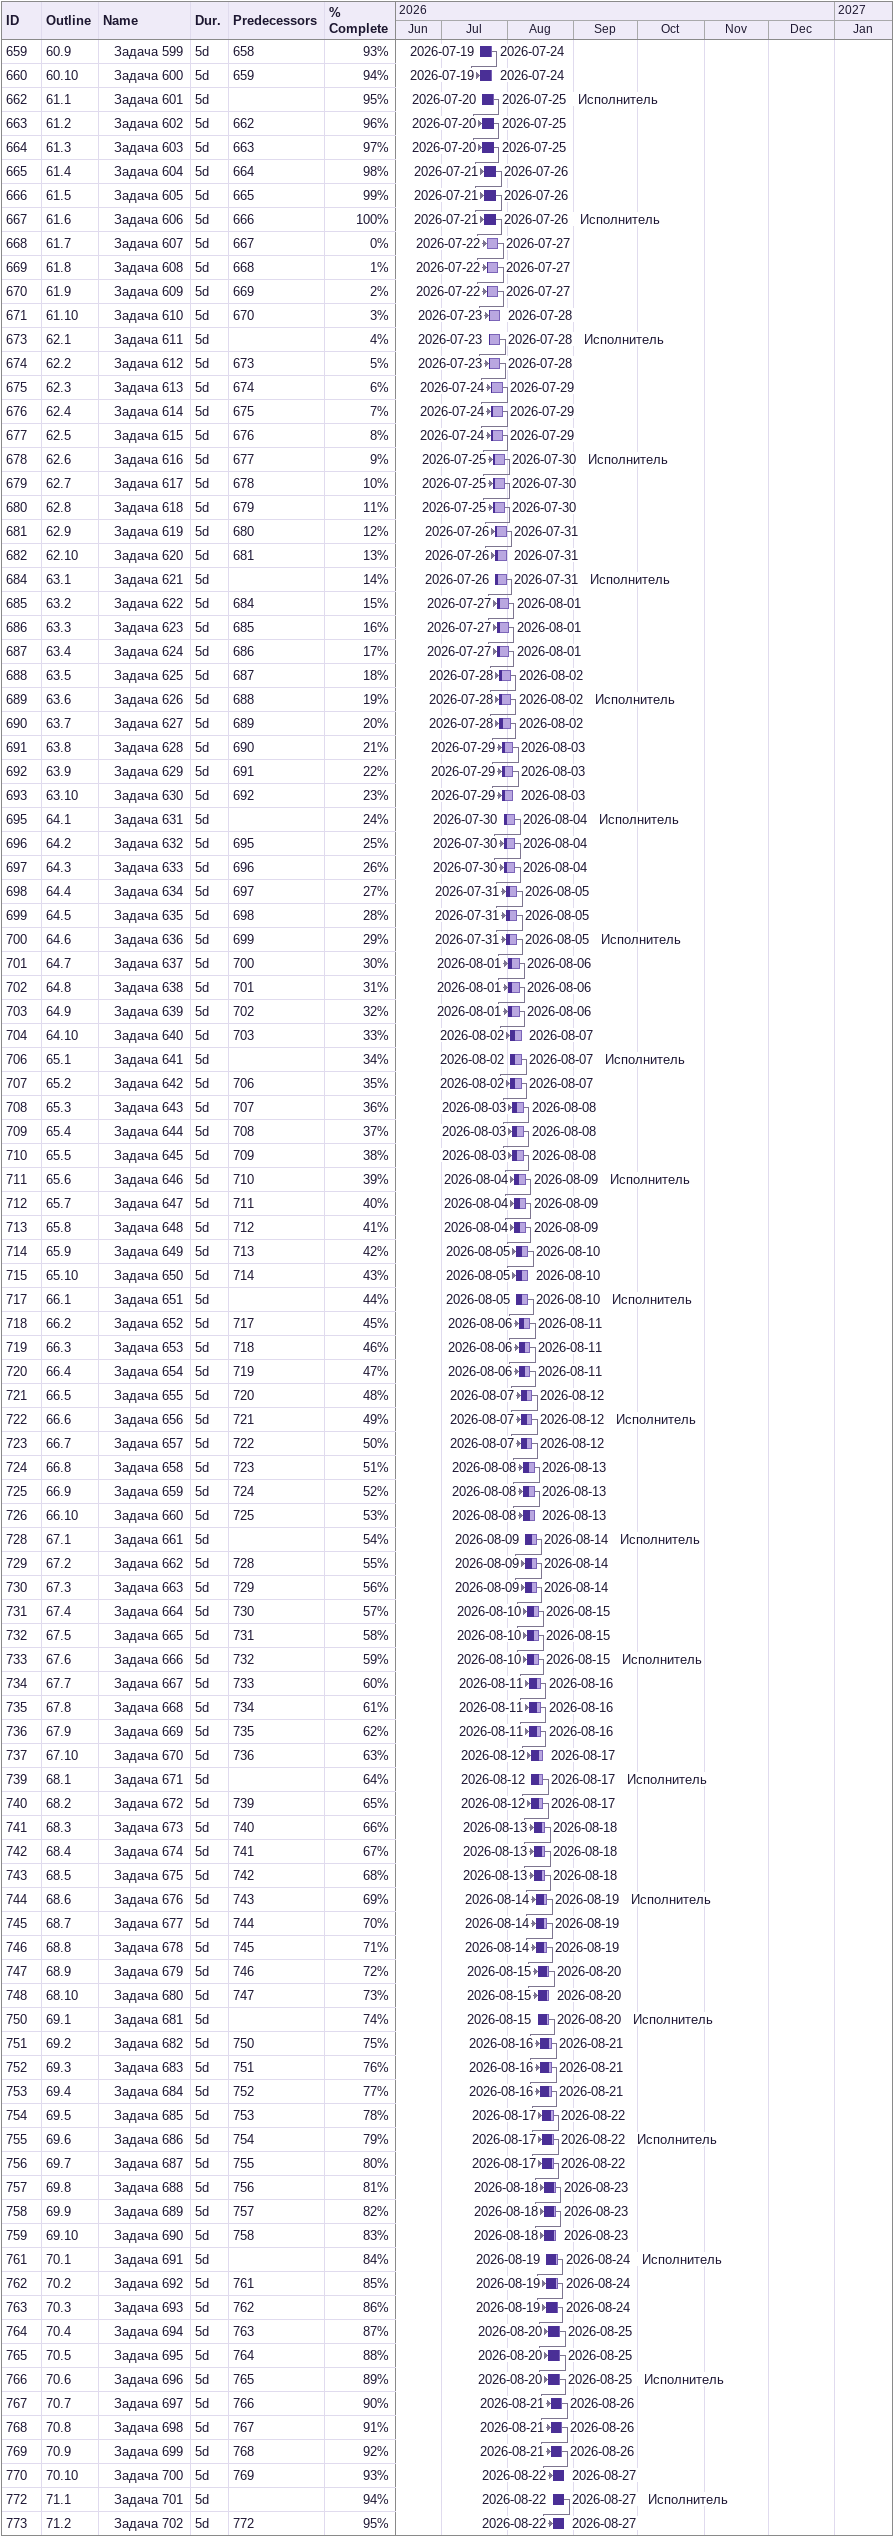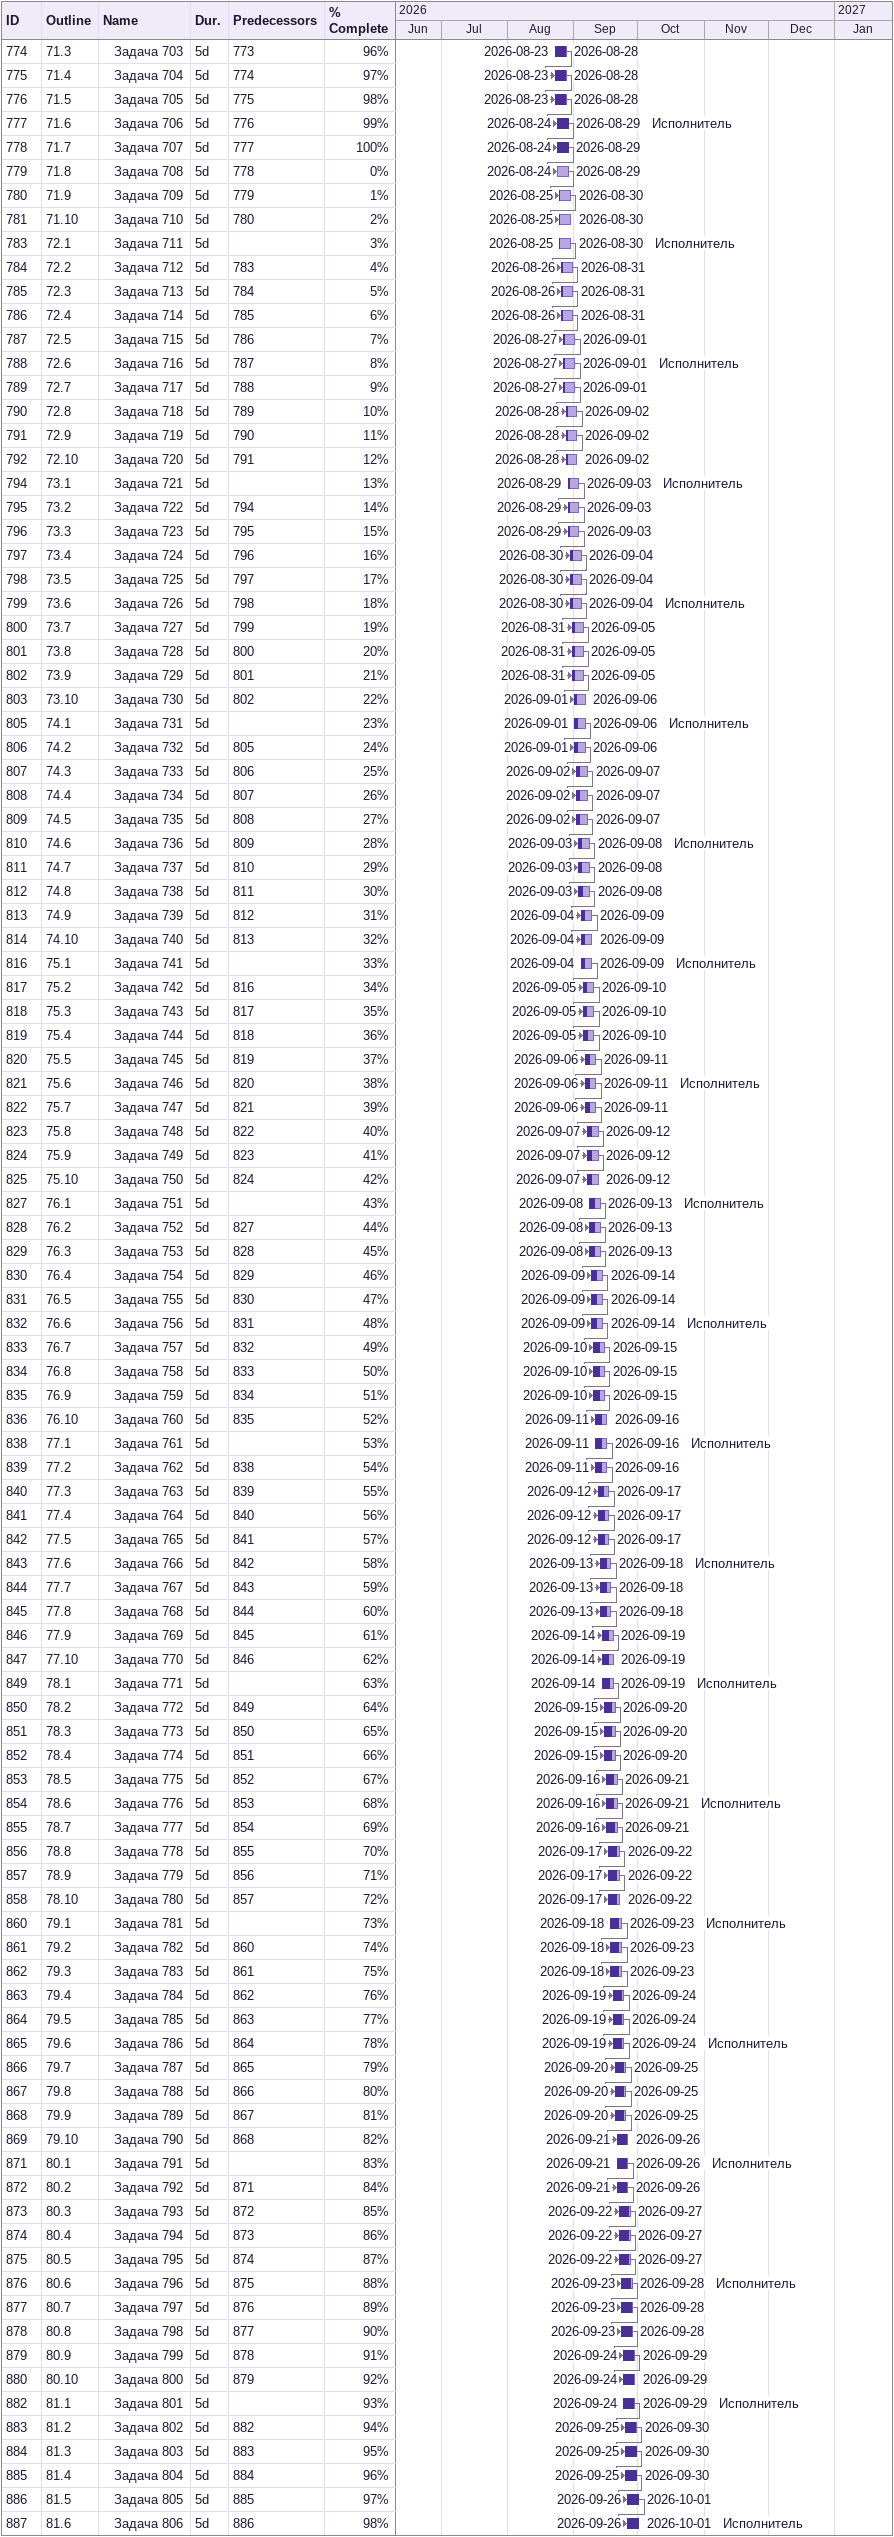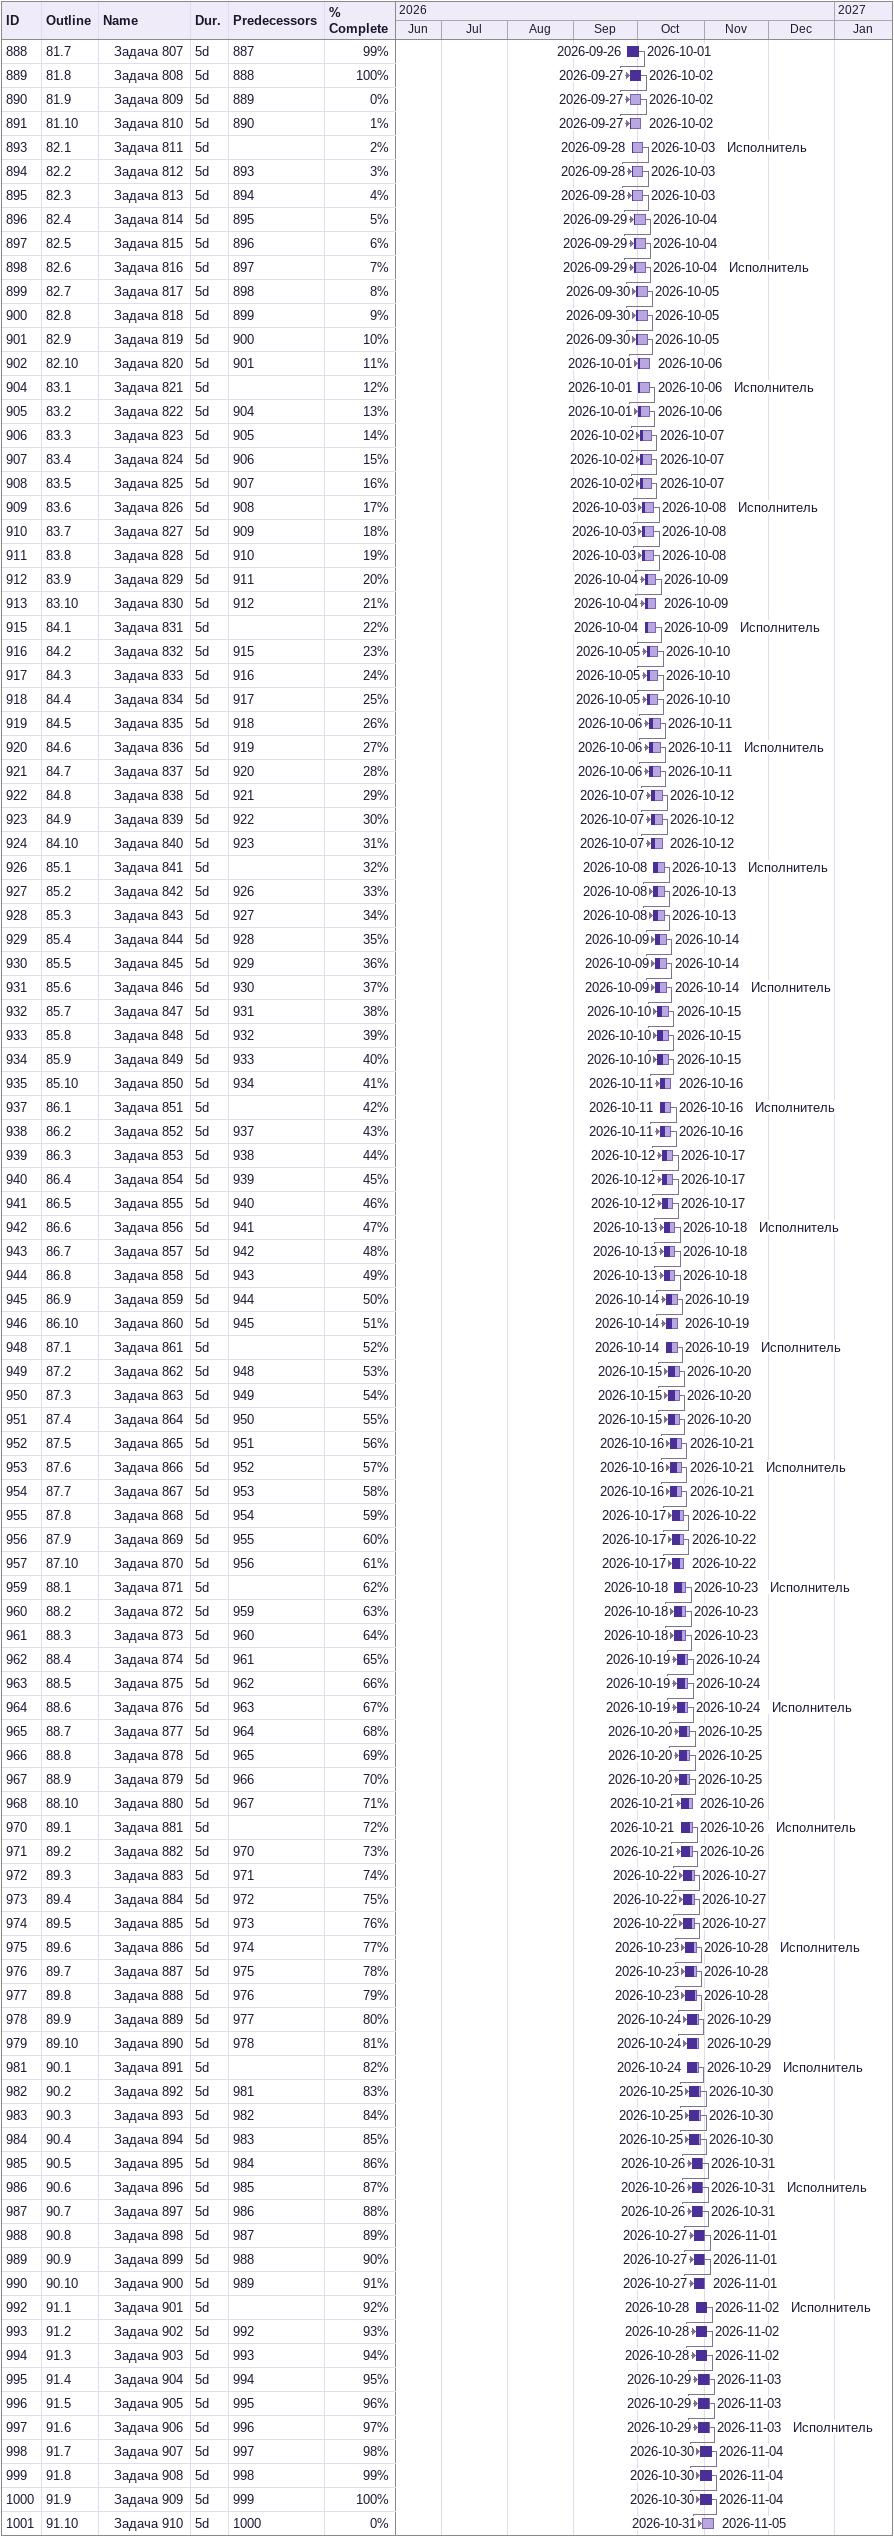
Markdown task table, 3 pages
| ID | WBS | Task | Duration | Start | Finish | Predecessors | Resources | % complete |
|---|---|---|---|---|---|---|---|---|
| 659 | 60.9 | Задача 599 | 5d | 2026-07-19 | 2026-07-24 | 658 |  | 93 |
| 660 | 60.10 | Задача 600 | 5d | 2026-07-19 | 2026-07-24 | 659 |  | 94 |
| 662 | 61.1 | Задача 601 | 5d | 2026-07-20 | 2026-07-25 |  | Исполнитель | 95 |
| 663 | 61.2 | Задача 602 | 5d | 2026-07-20 | 2026-07-25 | 662 |  | 96 |
| 664 | 61.3 | Задача 603 | 5d | 2026-07-20 | 2026-07-25 | 663 |  | 97 |
| 665 | 61.4 | Задача 604 | 5d | 2026-07-21 | 2026-07-26 | 664 |  | 98 |
| 666 | 61.5 | Задача 605 | 5d | 2026-07-21 | 2026-07-26 | 665 |  | 99 |
| 667 | 61.6 | Задача 606 | 5d | 2026-07-21 | 2026-07-26 | 666 | Исполнитель | 100 |
| 668 | 61.7 | Задача 607 | 5d | 2026-07-22 | 2026-07-27 | 667 |  | 0 |
| 669 | 61.8 | Задача 608 | 5d | 2026-07-22 | 2026-07-27 | 668 |  | 1 |
| 670 | 61.9 | Задача 609 | 5d | 2026-07-22 | 2026-07-27 | 669 |  | 2 |
| 671 | 61.10 | Задача 610 | 5d | 2026-07-23 | 2026-07-28 | 670 |  | 3 |
| 673 | 62.1 | Задача 611 | 5d | 2026-07-23 | 2026-07-28 |  | Исполнитель | 4 |
| 674 | 62.2 | Задача 612 | 5d | 2026-07-23 | 2026-07-28 | 673 |  | 5 |
| 675 | 62.3 | Задача 613 | 5d | 2026-07-24 | 2026-07-29 | 674 |  | 6 |
| 676 | 62.4 | Задача 614 | 5d | 2026-07-24 | 2026-07-29 | 675 |  | 7 |
| 677 | 62.5 | Задача 615 | 5d | 2026-07-24 | 2026-07-29 | 676 |  | 8 |
| 678 | 62.6 | Задача 616 | 5d | 2026-07-25 | 2026-07-30 | 677 | Исполнитель | 9 |
| 679 | 62.7 | Задача 617 | 5d | 2026-07-25 | 2026-07-30 | 678 |  | 10 |
| 680 | 62.8 | Задача 618 | 5d | 2026-07-25 | 2026-07-30 | 679 |  | 11 |
| 681 | 62.9 | Задача 619 | 5d | 2026-07-26 | 2026-07-31 | 680 |  | 12 |
| 682 | 62.10 | Задача 620 | 5d | 2026-07-26 | 2026-07-31 | 681 |  | 13 |
| 684 | 63.1 | Задача 621 | 5d | 2026-07-26 | 2026-07-31 |  | Исполнитель | 14 |
| 685 | 63.2 | Задача 622 | 5d | 2026-07-27 | 2026-08-01 | 684 |  | 15 |
| 686 | 63.3 | Задача 623 | 5d | 2026-07-27 | 2026-08-01 | 685 |  | 16 |
| 687 | 63.4 | Задача 624 | 5d | 2026-07-27 | 2026-08-01 | 686 |  | 17 |
| 688 | 63.5 | Задача 625 | 5d | 2026-07-28 | 2026-08-02 | 687 |  | 18 |
| 689 | 63.6 | Задача 626 | 5d | 2026-07-28 | 2026-08-02 | 688 | Исполнитель | 19 |
| 690 | 63.7 | Задача 627 | 5d | 2026-07-28 | 2026-08-02 | 689 |  | 20 |
| 691 | 63.8 | Задача 628 | 5d | 2026-07-29 | 2026-08-03 | 690 |  | 21 |
| 692 | 63.9 | Задача 629 | 5d | 2026-07-29 | 2026-08-03 | 691 |  | 22 |
| 693 | 63.10 | Задача 630 | 5d | 2026-07-29 | 2026-08-03 | 692 |  | 23 |
| 695 | 64.1 | Задача 631 | 5d | 2026-07-30 | 2026-08-04 |  | Исполнитель | 24 |
| 696 | 64.2 | Задача 632 | 5d | 2026-07-30 | 2026-08-04 | 695 |  | 25 |
| 697 | 64.3 | Задача 633 | 5d | 2026-07-30 | 2026-08-04 | 696 |  | 26 |
| 698 | 64.4 | Задача 634 | 5d | 2026-07-31 | 2026-08-05 | 697 |  | 27 |
| 699 | 64.5 | Задача 635 | 5d | 2026-07-31 | 2026-08-05 | 698 |  | 28 |
| 700 | 64.6 | Задача 636 | 5d | 2026-07-31 | 2026-08-05 | 699 | Исполнитель | 29 |
| 701 | 64.7 | Задача 637 | 5d | 2026-08-01 | 2026-08-06 | 700 |  | 30 |
| 702 | 64.8 | Задача 638 | 5d | 2026-08-01 | 2026-08-06 | 701 |  | 31 |
| 703 | 64.9 | Задача 639 | 5d | 2026-08-01 | 2026-08-06 | 702 |  | 32 |
| 704 | 64.10 | Задача 640 | 5d | 2026-08-02 | 2026-08-07 | 703 |  | 33 |
| 706 | 65.1 | Задача 641 | 5d | 2026-08-02 | 2026-08-07 |  | Исполнитель | 34 |
| 707 | 65.2 | Задача 642 | 5d | 2026-08-02 | 2026-08-07 | 706 |  | 35 |
| 708 | 65.3 | Задача 643 | 5d | 2026-08-03 | 2026-08-08 | 707 |  | 36 |
| 709 | 65.4 | Задача 644 | 5d | 2026-08-03 | 2026-08-08 | 708 |  | 37 |
| 710 | 65.5 | Задача 645 | 5d | 2026-08-03 | 2026-08-08 | 709 |  | 38 |
| 711 | 65.6 | Задача 646 | 5d | 2026-08-04 | 2026-08-09 | 710 | Исполнитель | 39 |
| 712 | 65.7 | Задача 647 | 5d | 2026-08-04 | 2026-08-09 | 711 |  | 40 |
| 713 | 65.8 | Задача 648 | 5d | 2026-08-04 | 2026-08-09 | 712 |  | 41 |
| 714 | 65.9 | Задача 649 | 5d | 2026-08-05 | 2026-08-10 | 713 |  | 42 |
| 715 | 65.10 | Задача 650 | 5d | 2026-08-05 | 2026-08-10 | 714 |  | 43 |
| 717 | 66.1 | Задача 651 | 5d | 2026-08-05 | 2026-08-10 |  | Исполнитель | 44 |
| 718 | 66.2 | Задача 652 | 5d | 2026-08-06 | 2026-08-11 | 717 |  | 45 |
| 719 | 66.3 | Задача 653 | 5d | 2026-08-06 | 2026-08-11 | 718 |  | 46 |
| 720 | 66.4 | Задача 654 | 5d | 2026-08-06 | 2026-08-11 | 719 |  | 47 |
| 721 | 66.5 | Задача 655 | 5d | 2026-08-07 | 2026-08-12 | 720 |  | 48 |
| 722 | 66.6 | Задача 656 | 5d | 2026-08-07 | 2026-08-12 | 721 | Исполнитель | 49 |
| 723 | 66.7 | Задача 657 | 5d | 2026-08-07 | 2026-08-12 | 722 |  | 50 |
| 724 | 66.8 | Задача 658 | 5d | 2026-08-08 | 2026-08-13 | 723 |  | 51 |
| 725 | 66.9 | Задача 659 | 5d | 2026-08-08 | 2026-08-13 | 724 |  | 52 |
| 726 | 66.10 | Задача 660 | 5d | 2026-08-08 | 2026-08-13 | 725 |  | 53 |
| 728 | 67.1 | Задача 661 | 5d | 2026-08-09 | 2026-08-14 |  | Исполнитель | 54 |
| 729 | 67.2 | Задача 662 | 5d | 2026-08-09 | 2026-08-14 | 728 |  | 55 |
| 730 | 67.3 | Задача 663 | 5d | 2026-08-09 | 2026-08-14 | 729 |  | 56 |
| 731 | 67.4 | Задача 664 | 5d | 2026-08-10 | 2026-08-15 | 730 |  | 57 |
| 732 | 67.5 | Задача 665 | 5d | 2026-08-10 | 2026-08-15 | 731 |  | 58 |
| 733 | 67.6 | Задача 666 | 5d | 2026-08-10 | 2026-08-15 | 732 | Исполнитель | 59 |
| 734 | 67.7 | Задача 667 | 5d | 2026-08-11 | 2026-08-16 | 733 |  | 60 |
| 735 | 67.8 | Задача 668 | 5d | 2026-08-11 | 2026-08-16 | 734 |  | 61 |
| 736 | 67.9 | Задача 669 | 5d | 2026-08-11 | 2026-08-16 | 735 |  | 62 |
| 737 | 67.10 | Задача 670 | 5d | 2026-08-12 | 2026-08-17 | 736 |  | 63 |
| 739 | 68.1 | Задача 671 | 5d | 2026-08-12 | 2026-08-17 |  | Исполнитель | 64 |
| 740 | 68.2 | Задача 672 | 5d | 2026-08-12 | 2026-08-17 | 739 |  | 65 |
| 741 | 68.3 | Задача 673 | 5d | 2026-08-13 | 2026-08-18 | 740 |  | 66 |
| 742 | 68.4 | Задача 674 | 5d | 2026-08-13 | 2026-08-18 | 741 |  | 67 |
| 743 | 68.5 | Задача 675 | 5d | 2026-08-13 | 2026-08-18 | 742 |  | 68 |
| 744 | 68.6 | Задача 676 | 5d | 2026-08-14 | 2026-08-19 | 743 | Исполнитель | 69 |
| 745 | 68.7 | Задача 677 | 5d | 2026-08-14 | 2026-08-19 | 744 |  | 70 |
| 746 | 68.8 | Задача 678 | 5d | 2026-08-14 | 2026-08-19 | 745 |  | 71 |
| 747 | 68.9 | Задача 679 | 5d | 2026-08-15 | 2026-08-20 | 746 |  | 72 |
| 748 | 68.10 | Задача 680 | 5d | 2026-08-15 | 2026-08-20 | 747 |  | 73 |
| 750 | 69.1 | Задача 681 | 5d | 2026-08-15 | 2026-08-20 |  | Исполнитель | 74 |
| 751 | 69.2 | Задача 682 | 5d | 2026-08-16 | 2026-08-21 | 750 |  | 75 |
| 752 | 69.3 | Задача 683 | 5d | 2026-08-16 | 2026-08-21 | 751 |  | 76 |
| 753 | 69.4 | Задача 684 | 5d | 2026-08-16 | 2026-08-21 | 752 |  | 77 |
| 754 | 69.5 | Задача 685 | 5d | 2026-08-17 | 2026-08-22 | 753 |  | 78 |
| 755 | 69.6 | Задача 686 | 5d | 2026-08-17 | 2026-08-22 | 754 | Исполнитель | 79 |
| 756 | 69.7 | Задача 687 | 5d | 2026-08-17 | 2026-08-22 | 755 |  | 80 |
| 757 | 69.8 | Задача 688 | 5d | 2026-08-18 | 2026-08-23 | 756 |  | 81 |
| 758 | 69.9 | Задача 689 | 5d | 2026-08-18 | 2026-08-23 | 757 |  | 82 |
| 759 | 69.10 | Задача 690 | 5d | 2026-08-18 | 2026-08-23 | 758 |  | 83 |
| 761 | 70.1 | Задача 691 | 5d | 2026-08-19 | 2026-08-24 |  | Исполнитель | 84 |
| 762 | 70.2 | Задача 692 | 5d | 2026-08-19 | 2026-08-24 | 761 |  | 85 |
| 763 | 70.3 | Задача 693 | 5d | 2026-08-19 | 2026-08-24 | 762 |  | 86 |
| 764 | 70.4 | Задача 694 | 5d | 2026-08-20 | 2026-08-25 | 763 |  | 87 |
| 765 | 70.5 | Задача 695 | 5d | 2026-08-20 | 2026-08-25 | 764 |  | 88 |
| 766 | 70.6 | Задача 696 | 5d | 2026-08-20 | 2026-08-25 | 765 | Исполнитель | 89 |
| 767 | 70.7 | Задача 697 | 5d | 2026-08-21 | 2026-08-26 | 766 |  | 90 |
| 768 | 70.8 | Задача 698 | 5d | 2026-08-21 | 2026-08-26 | 767 |  | 91 |
| 769 | 70.9 | Задача 699 | 5d | 2026-08-21 | 2026-08-26 | 768 |  | 92 |
| 770 | 70.10 | Задача 700 | 5d | 2026-08-22 | 2026-08-27 | 769 |  | 93 |
| 772 | 71.1 | Задача 701 | 5d | 2026-08-22 | 2026-08-27 |  | Исполнитель | 94 |
| 773 | 71.2 | Задача 702 | 5d | 2026-08-22 | 2026-08-27 | 772 |  | 95 |
| 774 | 71.3 | Задача 703 | 5d | 2026-08-23 | 2026-08-28 | 773 |  | 96 |
| 775 | 71.4 | Задача 704 | 5d | 2026-08-23 | 2026-08-28 | 774 |  | 97 |
| 776 | 71.5 | Задача 705 | 5d | 2026-08-23 | 2026-08-28 | 775 |  | 98 |
| 777 | 71.6 | Задача 706 | 5d | 2026-08-24 | 2026-08-29 | 776 | Исполнитель | 99 |
| 778 | 71.7 | Задача 707 | 5d | 2026-08-24 | 2026-08-29 | 777 |  | 100 |
| 779 | 71.8 | Задача 708 | 5d | 2026-08-24 | 2026-08-29 | 778 |  | 0 |
| 780 | 71.9 | Задача 709 | 5d | 2026-08-25 | 2026-08-30 | 779 |  | 1 |
| 781 | 71.10 | Задача 710 | 5d | 2026-08-25 | 2026-08-30 | 780 |  | 2 |
| 783 | 72.1 | Задача 711 | 5d | 2026-08-25 | 2026-08-30 |  | Исполнитель | 3 |
| 784 | 72.2 | Задача 712 | 5d | 2026-08-26 | 2026-08-31 | 783 |  | 4 |
| 785 | 72.3 | Задача 713 | 5d | 2026-08-26 | 2026-08-31 | 784 |  | 5 |
| 786 | 72.4 | Задача 714 | 5d | 2026-08-26 | 2026-08-31 | 785 |  | 6 |
| 787 | 72.5 | Задача 715 | 5d | 2026-08-27 | 2026-09-01 | 786 |  | 7 |
| 788 | 72.6 | Задача 716 | 5d | 2026-08-27 | 2026-09-01 | 787 | Исполнитель | 8 |
| 789 | 72.7 | Задача 717 | 5d | 2026-08-27 | 2026-09-01 | 788 |  | 9 |
| 790 | 72.8 | Задача 718 | 5d | 2026-08-28 | 2026-09-02 | 789 |  | 10 |
| 791 | 72.9 | Задача 719 | 5d | 2026-08-28 | 2026-09-02 | 790 |  | 11 |
| 792 | 72.10 | Задача 720 | 5d | 2026-08-28 | 2026-09-02 | 791 |  | 12 |
| 794 | 73.1 | Задача 721 | 5d | 2026-08-29 | 2026-09-03 |  | Исполнитель | 13 |
| 795 | 73.2 | Задача 722 | 5d | 2026-08-29 | 2026-09-03 | 794 |  | 14 |
| 796 | 73.3 | Задача 723 | 5d | 2026-08-29 | 2026-09-03 | 795 |  | 15 |
| 797 | 73.4 | Задача 724 | 5d | 2026-08-30 | 2026-09-04 | 796 |  | 16 |
| 798 | 73.5 | Задача 725 | 5d | 2026-08-30 | 2026-09-04 | 797 |  | 17 |
| 799 | 73.6 | Задача 726 | 5d | 2026-08-30 | 2026-09-04 | 798 | Исполнитель | 18 |
| 800 | 73.7 | Задача 727 | 5d | 2026-08-31 | 2026-09-05 | 799 |  | 19 |
| 801 | 73.8 | Задача 728 | 5d | 2026-08-31 | 2026-09-05 | 800 |  | 20 |
| 802 | 73.9 | Задача 729 | 5d | 2026-08-31 | 2026-09-05 | 801 |  | 21 |
| 803 | 73.10 | Задача 730 | 5d | 2026-09-01 | 2026-09-06 | 802 |  | 22 |
| 805 | 74.1 | Задача 731 | 5d | 2026-09-01 | 2026-09-06 |  | Исполнитель | 23 |
| 806 | 74.2 | Задача 732 | 5d | 2026-09-01 | 2026-09-06 | 805 |  | 24 |
| 807 | 74.3 | Задача 733 | 5d | 2026-09-02 | 2026-09-07 | 806 |  | 25 |
| 808 | 74.4 | Задача 734 | 5d | 2026-09-02 | 2026-09-07 | 807 |  | 26 |
| 809 | 74.5 | Задача 735 | 5d | 2026-09-02 | 2026-09-07 | 808 |  | 27 |
| 810 | 74.6 | Задача 736 | 5d | 2026-09-03 | 2026-09-08 | 809 | Исполнитель | 28 |
| 811 | 74.7 | Задача 737 | 5d | 2026-09-03 | 2026-09-08 | 810 |  | 29 |
| 812 | 74.8 | Задача 738 | 5d | 2026-09-03 | 2026-09-08 | 811 |  | 30 |
| 813 | 74.9 | Задача 739 | 5d | 2026-09-04 | 2026-09-09 | 812 |  | 31 |
| 814 | 74.10 | Задача 740 | 5d | 2026-09-04 | 2026-09-09 | 813 |  | 32 |
| 816 | 75.1 | Задача 741 | 5d | 2026-09-04 | 2026-09-09 |  | Исполнитель | 33 |
| 817 | 75.2 | Задача 742 | 5d | 2026-09-05 | 2026-09-10 | 816 |  | 34 |
| 818 | 75.3 | Задача 743 | 5d | 2026-09-05 | 2026-09-10 | 817 |  | 35 |
| 819 | 75.4 | Задача 744 | 5d | 2026-09-05 | 2026-09-10 | 818 |  | 36 |
| 820 | 75.5 | Задача 745 | 5d | 2026-09-06 | 2026-09-11 | 819 |  | 37 |
| 821 | 75.6 | Задача 746 | 5d | 2026-09-06 | 2026-09-11 | 820 | Исполнитель | 38 |
| 822 | 75.7 | Задача 747 | 5d | 2026-09-06 | 2026-09-11 | 821 |  | 39 |
| 823 | 75.8 | Задача 748 | 5d | 2026-09-07 | 2026-09-12 | 822 |  | 40 |
| 824 | 75.9 | Задача 749 | 5d | 2026-09-07 | 2026-09-12 | 823 |  | 41 |
| 825 | 75.10 | Задача 750 | 5d | 2026-09-07 | 2026-09-12 | 824 |  | 42 |
| 827 | 76.1 | Задача 751 | 5d | 2026-09-08 | 2026-09-13 |  | Исполнитель | 43 |
| 828 | 76.2 | Задача 752 | 5d | 2026-09-08 | 2026-09-13 | 827 |  | 44 |
| 829 | 76.3 | Задача 753 | 5d | 2026-09-08 | 2026-09-13 | 828 |  | 45 |
| 830 | 76.4 | Задача 754 | 5d | 2026-09-09 | 2026-09-14 | 829 |  | 46 |
| 831 | 76.5 | Задача 755 | 5d | 2026-09-09 | 2026-09-14 | 830 |  | 47 |
| 832 | 76.6 | Задача 756 | 5d | 2026-09-09 | 2026-09-14 | 831 | Исполнитель | 48 |
| 833 | 76.7 | Задача 757 | 5d | 2026-09-10 | 2026-09-15 | 832 |  | 49 |
| 834 | 76.8 | Задача 758 | 5d | 2026-09-10 | 2026-09-15 | 833 |  | 50 |
| 835 | 76.9 | Задача 759 | 5d | 2026-09-10 | 2026-09-15 | 834 |  | 51 |
| 836 | 76.10 | Задача 760 | 5d | 2026-09-11 | 2026-09-16 | 835 |  | 52 |
| 838 | 77.1 | Задача 761 | 5d | 2026-09-11 | 2026-09-16 |  | Исполнитель | 53 |
| 839 | 77.2 | Задача 762 | 5d | 2026-09-11 | 2026-09-16 | 838 |  | 54 |
| 840 | 77.3 | Задача 763 | 5d | 2026-09-12 | 2026-09-17 | 839 |  | 55 |
| 841 | 77.4 | Задача 764 | 5d | 2026-09-12 | 2026-09-17 | 840 |  | 56 |
| 842 | 77.5 | Задача 765 | 5d | 2026-09-12 | 2026-09-17 | 841 |  | 57 |
| 843 | 77.6 | Задача 766 | 5d | 2026-09-13 | 2026-09-18 | 842 | Исполнитель | 58 |
| 844 | 77.7 | Задача 767 | 5d | 2026-09-13 | 2026-09-18 | 843 |  | 59 |
| 845 | 77.8 | Задача 768 | 5d | 2026-09-13 | 2026-09-18 | 844 |  | 60 |
| 846 | 77.9 | Задача 769 | 5d | 2026-09-14 | 2026-09-19 | 845 |  | 61 |
| 847 | 77.10 | Задача 770 | 5d | 2026-09-14 | 2026-09-19 | 846 |  | 62 |
| 849 | 78.1 | Задача 771 | 5d | 2026-09-14 | 2026-09-19 |  | Исполнитель | 63 |
| 850 | 78.2 | Задача 772 | 5d | 2026-09-15 | 2026-09-20 | 849 |  | 64 |
| 851 | 78.3 | Задача 773 | 5d | 2026-09-15 | 2026-09-20 | 850 |  | 65 |
| 852 | 78.4 | Задача 774 | 5d | 2026-09-15 | 2026-09-20 | 851 |  | 66 |
| 853 | 78.5 | Задача 775 | 5d | 2026-09-16 | 2026-09-21 | 852 |  | 67 |
| 854 | 78.6 | Задача 776 | 5d | 2026-09-16 | 2026-09-21 | 853 | Исполнитель | 68 |
| 855 | 78.7 | Задача 777 | 5d | 2026-09-16 | 2026-09-21 | 854 |  | 69 |
| 856 | 78.8 | Задача 778 | 5d | 2026-09-17 | 2026-09-22 | 855 |  | 70 |
| 857 | 78.9 | Задача 779 | 5d | 2026-09-17 | 2026-09-22 | 856 |  | 71 |
| 858 | 78.10 | Задача 780 | 5d | 2026-09-17 | 2026-09-22 | 857 |  | 72 |
| 860 | 79.1 | Задача 781 | 5d | 2026-09-18 | 2026-09-23 |  | Исполнитель | 73 |
| 861 | 79.2 | Задача 782 | 5d | 2026-09-18 | 2026-09-23 | 860 |  | 74 |
| 862 | 79.3 | Задача 783 | 5d | 2026-09-18 | 2026-09-23 | 861 |  | 75 |
| 863 | 79.4 | Задача 784 | 5d | 2026-09-19 | 2026-09-24 | 862 |  | 76 |
| 864 | 79.5 | Задача 785 | 5d | 2026-09-19 | 2026-09-24 | 863 |  | 77 |
| 865 | 79.6 | Задача 786 | 5d | 2026-09-19 | 2026-09-24 | 864 | Исполнитель | 78 |
| 866 | 79.7 | Задача 787 | 5d | 2026-09-20 | 2026-09-25 | 865 |  | 79 |
| 867 | 79.8 | Задача 788 | 5d | 2026-09-20 | 2026-09-25 | 866 |  | 80 |
| 868 | 79.9 | Задача 789 | 5d | 2026-09-20 | 2026-09-25 | 867 |  | 81 |
| 869 | 79.10 | Задача 790 | 5d | 2026-09-21 | 2026-09-26 | 868 |  | 82 |
| 871 | 80.1 | Задача 791 | 5d | 2026-09-21 | 2026-09-26 |  | Исполнитель | 83 |
| 872 | 80.2 | Задача 792 | 5d | 2026-09-21 | 2026-09-26 | 871 |  | 84 |
| 873 | 80.3 | Задача 793 | 5d | 2026-09-22 | 2026-09-27 | 872 |  | 85 |
| 874 | 80.4 | Задача 794 | 5d | 2026-09-22 | 2026-09-27 | 873 |  | 86 |
| 875 | 80.5 | Задача 795 | 5d | 2026-09-22 | 2026-09-27 | 874 |  | 87 |
| 876 | 80.6 | Задача 796 | 5d | 2026-09-23 | 2026-09-28 | 875 | Исполнитель | 88 |
| 877 | 80.7 | Задача 797 | 5d | 2026-09-23 | 2026-09-28 | 876 |  | 89 |
| 878 | 80.8 | Задача 798 | 5d | 2026-09-23 | 2026-09-28 | 877 |  | 90 |
| 879 | 80.9 | Задача 799 | 5d | 2026-09-24 | 2026-09-29 | 878 |  | 91 |
| 880 | 80.10 | Задача 800 | 5d | 2026-09-24 | 2026-09-29 | 879 |  | 92 |
| 882 | 81.1 | Задача 801 | 5d | 2026-09-24 | 2026-09-29 |  | Исполнитель | 93 |
| 883 | 81.2 | Задача 802 | 5d | 2026-09-25 | 2026-09-30 | 882 |  | 94 |
| 884 | 81.3 | Задача 803 | 5d | 2026-09-25 | 2026-09-30 | 883 |  | 95 |
| 885 | 81.4 | Задача 804 | 5d | 2026-09-25 | 2026-09-30 | 884 |  | 96 |
| 886 | 81.5 | Задача 805 | 5d | 2026-09-26 | 2026-10-01 | 885 |  | 97 |
| 887 | 81.6 | Задача 806 | 5d | 2026-09-26 | 2026-10-01 | 886 | Исполнитель | 98 |
| 888 | 81.7 | Задача 807 | 5d | 2026-09-26 | 2026-10-01 | 887 |  | 99 |
| 889 | 81.8 | Задача 808 | 5d | 2026-09-27 | 2026-10-02 | 888 |  | 100 |
| 890 | 81.9 | Задача 809 | 5d | 2026-09-27 | 2026-10-02 | 889 |  | 0 |
| 891 | 81.10 | Задача 810 | 5d | 2026-09-27 | 2026-10-02 | 890 |  | 1 |
| 893 | 82.1 | Задача 811 | 5d | 2026-09-28 | 2026-10-03 |  | Исполнитель | 2 |
| 894 | 82.2 | Задача 812 | 5d | 2026-09-28 | 2026-10-03 | 893 |  | 3 |
| 895 | 82.3 | Задача 813 | 5d | 2026-09-28 | 2026-10-03 | 894 |  | 4 |
| 896 | 82.4 | Задача 814 | 5d | 2026-09-29 | 2026-10-04 | 895 |  | 5 |
| 897 | 82.5 | Задача 815 | 5d | 2026-09-29 | 2026-10-04 | 896 |  | 6 |
| 898 | 82.6 | Задача 816 | 5d | 2026-09-29 | 2026-10-04 | 897 | Исполнитель | 7 |
| 899 | 82.7 | Задача 817 | 5d | 2026-09-30 | 2026-10-05 | 898 |  | 8 |
| 900 | 82.8 | Задача 818 | 5d | 2026-09-30 | 2026-10-05 | 899 |  | 9 |
| 901 | 82.9 | Задача 819 | 5d | 2026-09-30 | 2026-10-05 | 900 |  | 10 |
| 902 | 82.10 | Задача 820 | 5d | 2026-10-01 | 2026-10-06 | 901 |  | 11 |
| 904 | 83.1 | Задача 821 | 5d | 2026-10-01 | 2026-10-06 |  | Исполнитель | 12 |
| 905 | 83.2 | Задача 822 | 5d | 2026-10-01 | 2026-10-06 | 904 |  | 13 |
| 906 | 83.3 | Задача 823 | 5d | 2026-10-02 | 2026-10-07 | 905 |  | 14 |
| 907 | 83.4 | Задача 824 | 5d | 2026-10-02 | 2026-10-07 | 906 |  | 15 |
| 908 | 83.5 | Задача 825 | 5d | 2026-10-02 | 2026-10-07 | 907 |  | 16 |
| 909 | 83.6 | Задача 826 | 5d | 2026-10-03 | 2026-10-08 | 908 | Исполнитель | 17 |
| 910 | 83.7 | Задача 827 | 5d | 2026-10-03 | 2026-10-08 | 909 |  | 18 |
| 911 | 83.8 | Задача 828 | 5d | 2026-10-03 | 2026-10-08 | 910 |  | 19 |
| 912 | 83.9 | Задача 829 | 5d | 2026-10-04 | 2026-10-09 | 911 |  | 20 |
| 913 | 83.10 | Задача 830 | 5d | 2026-10-04 | 2026-10-09 | 912 |  | 21 |
| 915 | 84.1 | Задача 831 | 5d | 2026-10-04 | 2026-10-09 |  | Исполнитель | 22 |
| 916 | 84.2 | Задача 832 | 5d | 2026-10-05 | 2026-10-10 | 915 |  | 23 |
| 917 | 84.3 | Задача 833 | 5d | 2026-10-05 | 2026-10-10 | 916 |  | 24 |
| 918 | 84.4 | Задача 834 | 5d | 2026-10-05 | 2026-10-10 | 917 |  | 25 |
| 919 | 84.5 | Задача 835 | 5d | 2026-10-06 | 2026-10-11 | 918 |  | 26 |
| 920 | 84.6 | Задача 836 | 5d | 2026-10-06 | 2026-10-11 | 919 | Исполнитель | 27 |
| 921 | 84.7 | Задача 837 | 5d | 2026-10-06 | 2026-10-11 | 920 |  | 28 |
| 922 | 84.8 | Задача 838 | 5d | 2026-10-07 | 2026-10-12 | 921 |  | 29 |
| 923 | 84.9 | Задача 839 | 5d | 2026-10-07 | 2026-10-12 | 922 |  | 30 |
| 924 | 84.10 | Задача 840 | 5d | 2026-10-07 | 2026-10-12 | 923 |  | 31 |
| 926 | 85.1 | Задача 841 | 5d | 2026-10-08 | 2026-10-13 |  | Исполнитель | 32 |
| 927 | 85.2 | Задача 842 | 5d | 2026-10-08 | 2026-10-13 | 926 |  | 33 |
| 928 | 85.3 | Задача 843 | 5d | 2026-10-08 | 2026-10-13 | 927 |  | 34 |
| 929 | 85.4 | Задача 844 | 5d | 2026-10-09 | 2026-10-14 | 928 |  | 35 |
| 930 | 85.5 | Задача 845 | 5d | 2026-10-09 | 2026-10-14 | 929 |  | 36 |
| 931 | 85.6 | Задача 846 | 5d | 2026-10-09 | 2026-10-14 | 930 | Исполнитель | 37 |
| 932 | 85.7 | Задача 847 | 5d | 2026-10-10 | 2026-10-15 | 931 |  | 38 |
| 933 | 85.8 | Задача 848 | 5d | 2026-10-10 | 2026-10-15 | 932 |  | 39 |
| 934 | 85.9 | Задача 849 | 5d | 2026-10-10 | 2026-10-15 | 933 |  | 40 |
| 935 | 85.10 | Задача 850 | 5d | 2026-10-11 | 2026-10-16 | 934 |  | 41 |
| 937 | 86.1 | Задача 851 | 5d | 2026-10-11 | 2026-10-16 |  | Исполнитель | 42 |
| 938 | 86.2 | Задача 852 | 5d | 2026-10-11 | 2026-10-16 | 937 |  | 43 |
| 939 | 86.3 | Задача 853 | 5d | 2026-10-12 | 2026-10-17 | 938 |  | 44 |
| 940 | 86.4 | Задача 854 | 5d | 2026-10-12 | 2026-10-17 | 939 |  | 45 |
| 941 | 86.5 | Задача 855 | 5d | 2026-10-12 | 2026-10-17 | 940 |  | 46 |
| 942 | 86.6 | Задача 856 | 5d | 2026-10-13 | 2026-10-18 | 941 | Исполнитель | 47 |
| 943 | 86.7 | Задача 857 | 5d | 2026-10-13 | 2026-10-18 | 942 |  | 48 |
| 944 | 86.8 | Задача 858 | 5d | 2026-10-13 | 2026-10-18 | 943 |  | 49 |
| 945 | 86.9 | Задача 859 | 5d | 2026-10-14 | 2026-10-19 | 944 |  | 50 |
| 946 | 86.10 | Задача 860 | 5d | 2026-10-14 | 2026-10-19 | 945 |  | 51 |
| 948 | 87.1 | Задача 861 | 5d | 2026-10-14 | 2026-10-19 |  | Исполнитель | 52 |
| 949 | 87.2 | Задача 862 | 5d | 2026-10-15 | 2026-10-20 | 948 |  | 53 |
| 950 | 87.3 | Задача 863 | 5d | 2026-10-15 | 2026-10-20 | 949 |  | 54 |
| 951 | 87.4 | Задача 864 | 5d | 2026-10-15 | 2026-10-20 | 950 |  | 55 |
| 952 | 87.5 | Задача 865 | 5d | 2026-10-16 | 2026-10-21 | 951 |  | 56 |
| 953 | 87.6 | Задача 866 | 5d | 2026-10-16 | 2026-10-21 | 952 | Исполнитель | 57 |
| 954 | 87.7 | Задача 867 | 5d | 2026-10-16 | 2026-10-21 | 953 |  | 58 |
| 955 | 87.8 | Задача 868 | 5d | 2026-10-17 | 2026-10-22 | 954 |  | 59 |
| 956 | 87.9 | Задача 869 | 5d | 2026-10-17 | 2026-10-22 | 955 |  | 60 |
| 957 | 87.10 | Задача 870 | 5d | 2026-10-17 | 2026-10-22 | 956 |  | 61 |
| 959 | 88.1 | Задача 871 | 5d | 2026-10-18 | 2026-10-23 |  | Исполнитель | 62 |
| 960 | 88.2 | Задача 872 | 5d | 2026-10-18 | 2026-10-23 | 959 |  | 63 |
| 961 | 88.3 | Задача 873 | 5d | 2026-10-18 | 2026-10-23 | 960 |  | 64 |
| 962 | 88.4 | Задача 874 | 5d | 2026-10-19 | 2026-10-24 | 961 |  | 65 |
| 963 | 88.5 | Задача 875 | 5d | 2026-10-19 | 2026-10-24 | 962 |  | 66 |
| 964 | 88.6 | Задача 876 | 5d | 2026-10-19 | 2026-10-24 | 963 | Исполнитель | 67 |
| 965 | 88.7 | Задача 877 | 5d | 2026-10-20 | 2026-10-25 | 964 |  | 68 |
| 966 | 88.8 | Задача 878 | 5d | 2026-10-20 | 2026-10-25 | 965 |  | 69 |
| 967 | 88.9 | Задача 879 | 5d | 2026-10-20 | 2026-10-25 | 966 |  | 70 |
| 968 | 88.10 | Задача 880 | 5d | 2026-10-21 | 2026-10-26 | 967 |  | 71 |
| 970 | 89.1 | Задача 881 | 5d | 2026-10-21 | 2026-10-26 |  | Исполнитель | 72 |
| 971 | 89.2 | Задача 882 | 5d | 2026-10-21 | 2026-10-26 | 970 |  | 73 |
| 972 | 89.3 | Задача 883 | 5d | 2026-10-22 | 2026-10-27 | 971 |  | 74 |
| 973 | 89.4 | Задача 884 | 5d | 2026-10-22 | 2026-10-27 | 972 |  | 75 |
| 974 | 89.5 | Задача 885 | 5d | 2026-10-22 | 2026-10-27 | 973 |  | 76 |
| 975 | 89.6 | Задача 886 | 5d | 2026-10-23 | 2026-10-28 | 974 | Исполнитель | 77 |
| 976 | 89.7 | Задача 887 | 5d | 2026-10-23 | 2026-10-28 | 975 |  | 78 |
| 977 | 89.8 | Задача 888 | 5d | 2026-10-23 | 2026-10-28 | 976 |  | 79 |
| 978 | 89.9 | Задача 889 | 5d | 2026-10-24 | 2026-10-29 | 977 |  | 80 |
| 979 | 89.10 | Задача 890 | 5d | 2026-10-24 | 2026-10-29 | 978 |  | 81 |
| 981 | 90.1 | Задача 891 | 5d | 2026-10-24 | 2026-10-29 |  | Исполнитель | 82 |
| 982 | 90.2 | Задача 892 | 5d | 2026-10-25 | 2026-10-30 | 981 |  | 83 |
| 983 | 90.3 | Задача 893 | 5d | 2026-10-25 | 2026-10-30 | 982 |  | 84 |
| 984 | 90.4 | Задача 894 | 5d | 2026-10-25 | 2026-10-30 | 983 |  | 85 |
| 985 | 90.5 | Задача 895 | 5d | 2026-10-26 | 2026-10-31 | 984 |  | 86 |
| 986 | 90.6 | Задача 896 | 5d | 2026-10-26 | 2026-10-31 | 985 | Исполнитель | 87 |
| 987 | 90.7 | Задача 897 | 5d | 2026-10-26 | 2026-10-31 | 986 |  | 88 |
| 988 | 90.8 | Задача 898 | 5d | 2026-10-27 | 2026-11-01 | 987 |  | 89 |
| 989 | 90.9 | Задача 899 | 5d | 2026-10-27 | 2026-11-01 | 988 |  | 90 |
| 990 | 90.10 | Задача 900 | 5d | 2026-10-27 | 2026-11-01 | 989 |  | 91 |
| 992 | 91.1 | Задача 901 | 5d | 2026-10-28 | 2026-11-02 |  | Исполнитель | 92 |
| 993 | 91.2 | Задача 902 | 5d | 2026-10-28 | 2026-11-02 | 992 |  | 93 |
| 994 | 91.3 | Задача 903 | 5d | 2026-10-28 | 2026-11-02 | 993 |  | 94 |
| 995 | 91.4 | Задача 904 | 5d | 2026-10-29 | 2026-11-03 | 994 |  | 95 |
| 996 | 91.5 | Задача 905 | 5d | 2026-10-29 | 2026-11-03 | 995 |  | 96 |
| 997 | 91.6 | Задача 906 | 5d | 2026-10-29 | 2026-11-03 | 996 | Исполнитель | 97 |
| 998 | 91.7 | Задача 907 | 5d | 2026-10-30 | 2026-11-04 | 997 |  | 98 |
| 999 | 91.8 | Задача 908 | 5d | 2026-10-30 | 2026-11-04 | 998 |  | 99 |
| 1000 | 91.9 | Задача 909 | 5d | 2026-10-30 | 2026-11-04 | 999 |  | 100 |
| 1001 | 91.10 | Задача 910 | 5d | 2026-10-31 | 2026-11-05 | 1000 |  | 0 |
